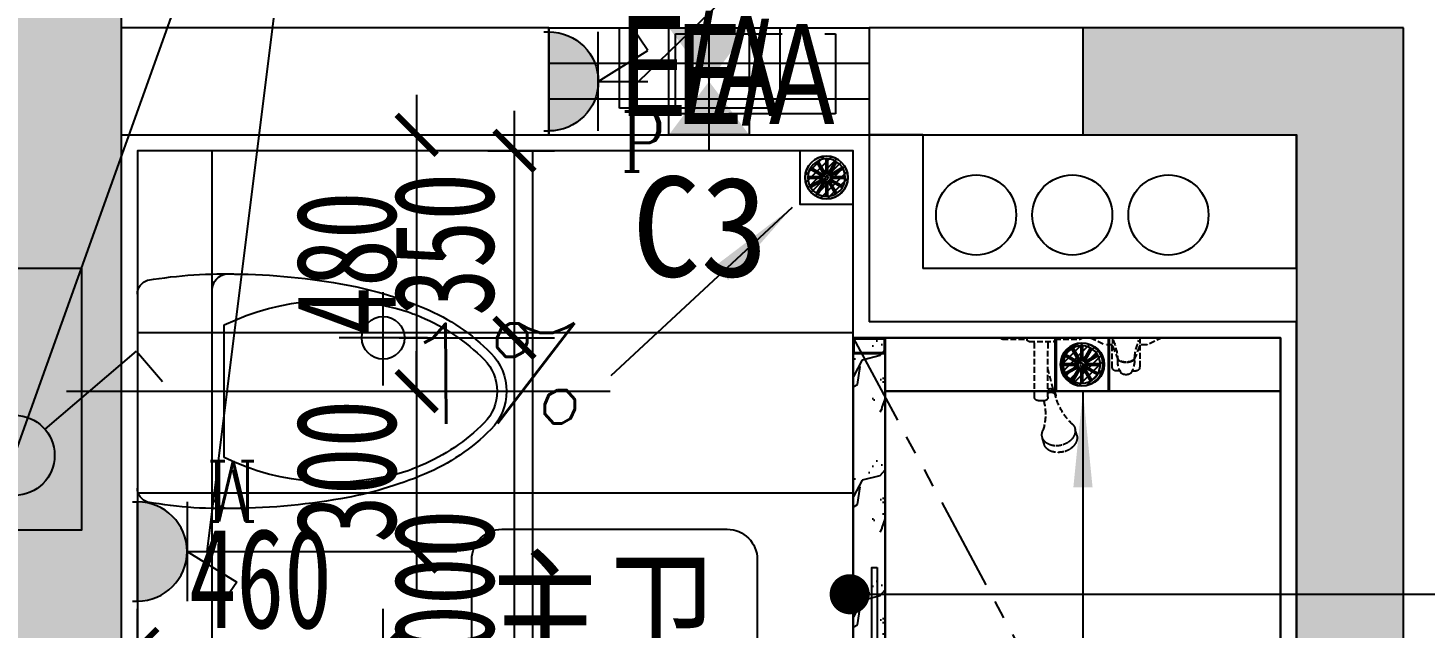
# Model space of a CAD drawing. Header units: millimetres. Extents: x -235126 to 312941, y -228449 to 114042.
# Drawn here: x 674 to 3290, y -137260 to -136137 of the extents above; entities that cross this region are included whole.
import ezdxf
from ezdxf.enums import TextEntityAlignment as Align
from ezdxf.lldxf.tags import DXFTag
from ezdxf.xclip import XClip

# ---------------------------------------------------------------- set-up
doc = ezdxf.new("R2010")
doc.units = ezdxf.units.MM
doc.header["$LTSCALE"] = 800
doc.header["$XCLIPFRAME"] = 0
doc.linetypes.add('DASH', pattern=[0.35, 0.25, -0.1])
doc.linetypes.add('PHANTOM2', pattern=[1.25, 0.625, -0.125, 0.125, -0.125, 0.125, -0.125])
doc.layers.get('DEFPOINTS').update_dxf_attribs({"color": 250})
for name, color, linetype in [('_WALL', 6, 'Continuous'), ('_景森-废水立管', 4, 'Continuous'), ('_景森-污水立管', 2, 'Continuous'), ('_景森-通气立管', 112, 'Continuous'), ('AR-NEWWALL-新砌间墙', 4, 'Continuous'), ('DD-EL', 3, 'Continuous'), ('EQUIP-插座', 3, 'Continuous'), ('EQUIP-照明', 3, 'Continuous'), ('FC-BHTACH1-地坪铺砌', 8, 'Continuous'), ('FC-BHTACH1-地坪铺砌1', 8, 'Continuous'), ('FF-DOOR-门扇', 2, 'Continuous'), ('FF-FURN1-活动家具', 1, 'Continuous'), ('FF-TIXT-平面标注', 7, 'Continuous'), ('FF-UTIL-洁具', 1, 'Continuous'), ('FF-完成面', 3, 'Continuous'), ('m景森a-门窗', 2, 'Continuous'), ('RC-DIM2-灯具尺寸', 7, 'Continuous'), ('RC-FIXTURE-天花造型', 1, 'Continuous'), ('RC-LIGHT-灯具', 2, 'Continuous'), ('RC-天花标高', 7, 'Continuous'), ('t景森a-砼', 6, 'Continuous'), ('WALL', 4, 'Continuous'), ('留孔', 1, 'Continuous')]:
    doc.layers.add(name, color=color, linetype=linetype)
doc.styles.add('_TCH_LABEL', font='COMPLEX', dxfattribs={"bigfont": 'GBCBIG'})
doc.styles.add('HAN', font='romans', dxfattribs={"bigfont": 'hzdx.shx'})
doc.styles.get("Standard").update_dxf_attribs({"font": 'arial.ttf'})
doc.styles.add('宋-ZY', font='')
doc.styles.add('宋-图框', font='', dxfattribs={"width": 0.7})
doc.styles.get('宋-ZY').set_extended_font_data('SimSun')
doc.styles.get('宋-图框').set_extended_font_data('SimSun')
tags = doc.linetypes.add('HIDDEN2', pattern=[0.1875, 0.125, -0.0625]).pattern_tags.tags
tags[6:7] = [DXFTag(74, 4), DXFTag(75, 0), DXFTag(340, '0'), DXFTag(46, 1.0), DXFTag(50, 0.0), DXFTag(44, 0.0), DXFTag(45, 0.0)]
tags[4:5] = [DXFTag(74, 4), DXFTag(75, 0), DXFTag(340, '0'), DXFTag(46, 1.0), DXFTag(50, 0.0), DXFTag(44, 0.0), DXFTag(45, 0.0)]
doc.dimstyles.new('1比75', dxfattribs={"dimscale": 75, "dimtxt": 2.5, "dimasz": 1, "dimexe": 1, "dimexo": 1.5, "dimgap": 0.5, "dimtad": 1, "dimdec": 0, "dimzin": 0, "dimdsep": 46, "dimtxsty": '宋-图框', "dimblk": 'ARCHTICK', "dimcen": 0.09, "dimdle": 1, "dimclrd": 8, "dimclre": 8, "dimclrt": 2, "dimadec": 0, "dimazin": 0, "dimtfac": 1, "dimtdec": 0, "dimtix": 1, "dimtmove": 2, "dimatfit": 3, "dimldrblk": 'DOT', "dimfxl": 1, "dimtolj": 1, "dimtzin": 0, "dimlwd": -1, "dimlwe": -1, "dimarcsym": 0})

# ---------------------------------------------------------------- blocks, each defined once
blk = doc.blocks.new('卫生间排气孔')
at = {"layer": '留孔', "ltscale": 0.1}
blk.add_line((130, 0), (-130, 0), dxfattribs=at)
blk.add_lwpolyline([(100, -75), (-100, -75), (-100, 75), (100, 75)], close=True, dxfattribs=at)
blk.add_solid([(100, -75), (100, 75), (-100, 75), (-100, -75)], dxfattribs=at)
blk = doc.blocks.new('$TCHSYS$WIN2D')
for p, q in [((-0.5, 0.5), (0.5, 0.5)), ((-0.5, 0.5), (-0.5, -0.5)), ((0.5, 0.5), (0.5, -0.5)), ((0.5, 0.1667), (-0.5, 0.1667)), ((0.5, -0.1667), (-0.5, -0.1667)), ((-0.5, -0.5), (0.5, -0.5))]:
    blk.add_line(p, q)
blk = doc.blocks.new('BATH')
at = {"linetype": 'DASH', "ltscale": 0.05}
for p, q in [((285.4, 0), (0, 0)), ((5.6, 0), (31.6, -12.1)), ((129.6, 0), (104.1, -12.1)), ((144.4, 0), (145, -1)), ((190.5, 0), (239.3, 0)), ((190.5, -3.2), (190.5, 0)), ((239.3, -3.1), (239.3, 0)), ((285.4, 0), (284.8, -1)), ((31.6, -12.1), (44.4, -12.1)), ((44.4, -12.1), (44.4, -51)), ((91.8, -51), (91.8, -12.1)), ((91.8, -12.1), (104.1, -12.1)), ((191.2, -2.5), (147.7, -2.5)), ((236.1, -6.3), (193.7, -6.3)), ((203.3, -102.3), (203.2, -6.3)), ((226.7, -102.4), (226.6, -6.3)), ((282.1, -2.5), (238.6, -2.5)), ((53.5, -40), (53.5, -36.3)), ((82.5, -40), (82.5, -36.3)), ((58.2, -57.4), (50.5, -57.4)), ((77.8, -57.4), (85.5, -57.4)), ((194.1, -89.4), (203.2, -55.3)), ((189.9, -98.3), (191.6, -92.3)), ((220.4, -108.8), (209.4, -108.8)), ((153.4, -168.7), (156.5, -156.9)), ((210, -183.8), (213.1, -172.1))]:
    blk.add_line(p, q, dxfattribs=at)
at = {"color": 251, "linetype": 'DASH', "ltscale": 0.05}
for p, q in [((91.7, 0), (44.3, 0)), ((44.3, 0), (44.3, -11.9)), ((92.1, 0), (44.7, 0)), ((275.7, 0), (151.8, 0)), ((45, -15.3), (44.6, -14.4)), ((44.9, -15.2), (53.9, -37.2)), ((91.1, -15.2), (82.1, -37.2)), ((91.1, -15.3), (91.4, -14.4)), ((91.7, 0), (91.7, -11.9)), ((276.3, 0), (152.4, 0))]:
    blk.add_line(p, q, dxfattribs=at)
for centre, radius, start, end in [((51.1, -12.2), 6.87, 177.3999, 200.8225), ((-52.1, -44.6), 105.9, 5.8023, 22.587), ((188.1, -44.6), 105.9, 157.413, 174.1977), ((84.9, -12.2), 6.87, 339.1775, 2.6001), ((59.6, -33.2), 6.35, 185.8023, 232.3307), ((59.8, -34.8), 6.35, 202.297, 245.8614), ((66.9, -23.7), 18.4, 232.3307, 273.3098), ((67.2, -18.3), 24.4, 245.8614, 271.8731), ((68.2, -21.8), 20.3, 268.6575, 269.5531), ((67.9, -17.1), 25.7, 269.6126, 270.1383), ((69.1, -23.7), 18.4, 266.6902, 307.6693), ((68.8, -18.3), 24.4, 268.1269, 294.1386), ((67.8, -21.8), 20.3, 270.4469, 271.3425), ((68.1, -17.1), 25.7, 269.8617, 270.3874), ((76.2, -34.8), 6.35, 294.1386, 337.703), ((76.4, -33.2), 6.35, 307.6693, 354.1977), ((193.9, -99.4), 4.07, 129.1668, 165), ((196.8, -103), 8.69, 104.8395, 129.1668), ((198.1, -107.8), 13.7, 67.5964, 104.8395), ((199.7, -101.7), 13.7, 74.7863, 104.8395), ((198.2, -97.8), 8.69, 200.8332, 201.232), ((172.6, -161.3), 16.7, 165, 193.9175), ((179.4, -159.6), 23.6, 193.9175, 218.1373), ((190.3, -169.5), 23.6, 13.9175, 23.823), ((184.6, -155.5), 30.2, 218.1373, 237.7463), ((189.2, -148.1), 39, 237.7463, 255), ((189.2, -148.1), 39, 255, 272.2537), ((189.6, -156.8), 30.2, 272.2537, 291.8627), ((192, -163), 23.6, 291.8627, 316.0825), ((197, -167.8), 16.7, 316.0825, 345)]:
    blk.add_arc(centre, radius, start, end, dxfattribs=at)
at = {"linetype": 'DASH', "ltscale": 0.05}
for centre, radius, start, end in [((147.7, 0.6), 3.17, 210, 270), ((193.7, -3.2), 3.17, 180.0782, 270.0782), ((236.1, -3.1), 3.17, 270.0782, 0.0782), ((282.1, 0.6), 3.17, 270, 330), ((94.3, -39.2), 40.8, 181.1308, 213.588), ((41.7, -39.2), 40.8, 326.412, 358.8692), ((50.8, -51), 6.35, 180, 270), ((64.5, -56.8), 6.46, 220.3488, 243.3825), ((66.6, -52.7), 11.1, 243.3825, 258.273), ((68, -46), 17.9, 258.273, 270), ((68, -46), 17.9, 270, 281.727), ((69.4, -52.7), 11.1, 281.727, 296.6175), ((71.5, -56.8), 6.46, 296.6175, 319.6512), ((85.5, -51), 6.35, 270, 0), ((91.8, -75), 101.7, 312.0209, 347.9006), ((195.5, -93.4), 4.07, 129.1668, 165), ((198.4, -96.9), 8.69, 104.8395, 129.1668), ((193.9, -99.4), 4.07, 165, 200.8332), ((209.6, -102.5), 6.35, 178.2992, 268.2992), ((297.1, -132.7), 89.5, 164.4995, 200.256), ((220.3, -102.4), 6.35, 270.0782, 0.0782), ((169.5, -173), 16.7, 165, 193.9175), ((172.6, -161.3), 16.7, 136.0825, 165), ((177.6, -166.1), 23.6, 127.4702, 136.0825), ((197, -167.8), 16.7, 345, 13.9175), ((176.2, -171.3), 23.6, 193.9175, 218.1373), ((181.4, -167.2), 30.2, 218.1373, 237.7463), ((186.1, -159.8), 39, 237.7463, 255), ((188.9, -174.7), 23.6, 291.8627, 316.0825), ((193.9, -179.5), 16.7, 316.0825, 345), ((185, -150.5), 47.8, 259.1443, 285.3632)]:
    blk.add_arc(centre, radius, start, end, dxfattribs=at)
blk = doc.blocks.new('A$C751E30E4')
at = {"layer": 'FF-FURN1-活动家具', "color": 8}
for p, q in [((45.9, 54.1), (31.2, 79.5)), ((48.5, 55.6), (33.8, 81)), ((48.5, 55.6), (48.5, 85)), ((51.5, 55.6), (51.5, 85)), ((51.5, 55.6), (66.2, 81)), ((54.1, 54.1), (68.8, 79.5)), ((44.4, 51.5), (19, 66.2)), ((45.9, 54.1), (20.5, 68.8)), ((54.1, 54.1), (79.5, 68.8)), ((55.6, 51.5), (81, 66.2)), ((44.4, 51.5), (15, 51.5)), ((44.4, 48.5), (15, 48.5)), ((19, 33.8), (44.4, 48.5)), ((20.5, 31.2), (45.9, 45.9)), ((31.2, 20.5), (45.9, 45.9)), ((33.8, 19), (48.5, 44.4)), ((48.5, 15), (48.5, 44.4)), ((66.2, 19), (51.5, 44.4)), ((51.5, 15), (51.5, 44.4)), ((68.8, 20.5), (54.1, 45.9)), ((79.5, 31.2), (54.1, 45.9)), ((85, 51.5), (55.6, 51.5)), ((85, 48.5), (55.6, 48.5)), ((81, 33.8), (55.6, 48.5))]:
    blk.add_line(p, q, dxfattribs=at)
blk.add_lwpolyline([(100, 0), (0, 0), (0, 100), (100, 100)], close=True, dxfattribs=at)
for radius in [40, 35, 3]:
    blk.add_circle((50, 50), radius, dxfattribs=at)
blk = doc.blocks.new('A$C1580023E')
at = {"linetype": 'ByBlock'}
blk.add_line((409.3, 550.8), (29.9, 550.8), dxfattribs=at)
at = {"color": 8, "linetype": 'ByBlock'}
blk.add_line((343.8, 528.4), (95.4, 528.4), dxfattribs=at)
at = {"linetype": 'ByBlock'}
blk.add_lwpolyline([(37.9, 690.8), (401, 690.8)], dxfattribs=at)
for centre, radius, start, end in [((37.3, 664.2), 26.6, 88.7011, 163.5319), ((401.6, 664.2), 26.6, 16.4681, 91.2989), ((842.9, 531.1), 842.9, 170.3914, 182.2207), ((-376.2, 531.4), 815.5, 357.6799, 9.9092), ((29.9, 520.8), 30, 90, 174.5308), ((409.3, 520.8), 30, 5.4692, 90), ((1245.7, 523.6), 1245.7, 180, 189.8547), ((-806.5, 523.6), 1245.7, 350.1453, 0), ((736.1, 435.1), 728.5, 189.8547, 202.7523), ((-296.9, 435.1), 728.5, 337.2477, 350.1453), ((-296.9, 435.1), 711, 337.2477, 339.3267), ((416.5, 301.1), 381.9, 202.7523, 225.3552), ((22.7, 301.1), 381.9, 314.6448, 337.2477), ((219.6, 101.7), 101.7, 225.3552, 270), ((219.6, 101.7), 101.7, 270, 314.6448)]:
    blk.add_arc(centre, radius, start, end, dxfattribs=at)
at = {"color": 8, "linetype": 'ByBlock'}
for centre, radius, start, end in [((516.6, 325.4), 467.5, 154.2699, 197.5906), ((-77.4, 325.4), 467.5, 342.4094, 25.7301), ((736.1, 435.1), 711, 200.6733, 202.7523), ((416.5, 301.1), 364.4, 202.7523, 225.3552), ((22.7, 301.1), 364.4, 314.6448, 337.2477), ((219.6, 101.7), 84.2, 225.3552, 270), ((219.6, 101.7), 84.2, 270, 314.6448)]:
    blk.add_arc(centre, radius, start, end, dxfattribs=at)
blk = doc.blocks.new('A$C1EA60EC6')
h = blk.add_hatch()
h.set_pattern_fill('ANSI31', color=8, scale=80, style=0)
h.set_pattern_definition([(45, (52845.81, -38843.329), (-7.0710678, 7.0710678), [])])
h.paths.add_polyline_path([(10, 50, 1), (90, 50, 1)])
at = {"color": 8}
blk.add_lwpolyline([(0, 0), (100, 0), (100, 100), (0, 100)], close=True, dxfattribs=at)
blk.add_circle((50, 50), 40, dxfattribs=at)
blk = doc.blocks.new('cqeeeeeegytryrt')
at = {"color": 2}
blk.add_line((-396.3, 473.6), (0, 0), dxfattribs=at)
blk.add_solid([(-396.3, 473.6), (-223.9, 305), (-260.7, 274.2)], dxfattribs=at)
blk = doc.blocks.new('_ArchTick')
at = {"color": 0, "linetype": 'ByBlock', "const_width": 0.15}
blk.add_lwpolyline([(-0.5, -0.5), (0.5, 0.5)], dxfattribs=at)
blk = doc.blocks.new('_Dot')
at = {"color": 0, "linetype": 'ByBlock', "lineweight": -2}
blk.add_line((-0.5, 0), (-1, 0), dxfattribs=at)
at = {"color": 0, "linetype": 'ByBlock', "const_width": 0.5}
blk.add_lwpolyline([(-0.25, 0, 1), (0.25, 0, 1)], format="xyb", close=True, dxfattribs=at)
blk = doc.blocks.new('A$C5E7E6D27')
blk.add_hatch(color=251).paths.add_polyline_path([(0.161, 4.15, 1), (3.461, 4.15)])
for p, q in [((0.161, 4.315), (0.161, 4.15)), ((3.461, 4.315), (3.461, 4.15)), ((0.161, 4.15), (3.461, 4.15)), ((3.461, 2.5), (0.161, 2.5)), ((1.811, 2.5), (0.789, 0.847)), ((1.811, 2.5), (1.811, 0.85)), ((0.789, 0.847), (0, 1.381))]:
    blk.add_line(p, q)
blk.add_arc((1.811, 4.15), 1.65, 180, 0)
at = {"style": '_TCH_LABEL', "flags": 8}
blk.add_attdef('K', text='', height=2, dxfattribs=at).set_placement((3.811, 1), align=Align.MIDDLE_CENTER)
blk = doc.blocks.new('*D516')
at = {"layer": 'DEFPOINTS', "color": 0, "transparency": 16777216}
for p in [(879.2, -136816.4), (879.2, -137116.4), (1401.8, -137116.4)]:
    blk.add_point(p, dxfattribs=at)
at = {"layer": 'EQUIP-插座', "color": 8, "transparency": 16777216}
for p, q in [((1401.8, -136816.4), (1401.8, -136741.4)), ((991.7, -136816.4), (1476.8, -136816.4)), ((1401.8, -136816.4), (1401.8, -137116.4)), ((991.7, -137116.4), (1476.8, -137116.4)), ((1401.8, -137116.4), (1401.8, -137191.4))]:
    blk.add_line(p, q, dxfattribs=at)
at = {"layer": 'EQUIP-插座', "color": 8, "transparency": 16777216, "xscale": 75, "yscale": 75, "zscale": 75}
for p, rotation in [((1401.8, -136816.4), 270), ((1401.8, -137116.4), 90)]:
    blk.add_blockref('_ArchTick', p, dxfattribs=dict(at, rotation=rotation))
at = {"layer": 'EQUIP-插座', "color": 2, "transparency": 16777216, "insert": (1270.5, -136966.4), "char_height": 187.5, "attachment_point": 5, "rotation": 90, "style": '宋-图框'}
blk.add_mtext('\\A1;300', dxfattribs=at)
blk = doc.blocks.new('*D525')
at = {"layer": 'DEFPOINTS', "color": 0, "transparency": 16777216}
for p in [(880, -136336.6), (879.2, -136816.4), (1401.8, -136816.4)]:
    blk.add_point(p, dxfattribs=at)
at = {"layer": 'EQUIP-插座', "color": 8, "transparency": 16777216}
for p, q in [((1401.8, -136261.6), (1401.8, -136891.4)), ((992.5, -136336.6), (1476.8, -136336.6)), ((991.7, -136816.4), (1476.8, -136816.4))]:
    blk.add_line(p, q, dxfattribs=at)
at = {"layer": 'EQUIP-插座', "color": 8, "transparency": 16777216, "xscale": 75, "yscale": 75, "zscale": 75}
for p, rotation in [((1401.8, -136336.6), 90), ((1401.8, -136816.4), 270)]:
    blk.add_blockref('_ArchTick', p, dxfattribs=dict(at, rotation=rotation))
at = {"layer": 'EQUIP-插座', "color": 2, "transparency": 16777216, "insert": (1270.5, -136576.5), "char_height": 187.5, "attachment_point": 5, "rotation": 90, "style": '宋-图框'}
blk.add_mtext('\\A1;480', dxfattribs=at)
blk = doc.blocks.new('*U538')
h = blk.add_hatch(color=256)
edge = h.paths.add_edge_path()
edge.add_arc((0, 1), 1, 0, 360)
for p, q in [((-3.464, 3), (-2.964, 3.866)), ((-0.866, 1.5), (-3.464, 3)), ((0.866, 0.5), (3.464, -1)), ((3.464, -1), (2.964, -1.866))]:
    blk.add_line(p, q)
blk.add_circle((0, 1), 1)
blk.add_circle((0, 1), 1)
blk = doc.blocks.new('dfsdfsdfsd')
at = {"layer": 'RC-FIXTURE-天花造型', "color": 8}
for p, q in [((-4467, -136548.5), (-4467, -136373.5)), ((-4384, -136459), (-4549.5, -136459))]:
    blk.add_line(p, q, dxfattribs=at)
at = {"layer": 'RC-FIXTURE-天花造型', "color": 1}
blk.add_circle((-4467, -136459), 40, dxfattribs=at)
blk = doc.blocks.new('*D981')
at = {"layer": 'DEFPOINTS', "color": 0, "transparency": 16777216}
for p in [(879.2, -137298.9), (879.2, -137639.1), (1339.2, -137639.1)]:
    blk.add_point(p, dxfattribs=at)
at = {"layer": 'RC-DIM2-灯具尺寸', "color": 8, "transparency": 16777216}
for p, q in [((879.2, -137526.6), (879.2, -137223.9)), ((1339.2, -137526.6), (1339.2, -137223.9)), ((1414.2, -137298.9), (804.2, -137298.9))]:
    blk.add_line(p, q, dxfattribs=at)
at = {"layer": 'RC-DIM2-灯具尺寸', "color": 8, "transparency": 16777216, "xscale": 75, "yscale": 75, "zscale": 75, "rotation": 180}
blk.add_blockref('_ArchTick', (879.2, -137298.9), dxfattribs=at)
at = {"layer": 'RC-DIM2-灯具尺寸', "color": 8, "transparency": 16777216, "xscale": 75, "yscale": 75, "zscale": 75}
blk.add_blockref('_ArchTick', (1339.2, -137298.9), dxfattribs=at)
at = {"layer": 'RC-DIM2-灯具尺寸', "color": 2, "transparency": 16777216, "insert": (1109.2, -137167.7), "char_height": 187.5, "attachment_point": 5, "style": '宋-图框'}
blk.add_mtext('\\A1;460', dxfattribs=at)
blk = doc.blocks.new('*D982')
at = {"layer": 'DEFPOINTS', "color": 0, "transparency": 16777216}
for p in [(1256.7, -136716.6), (1585.1, -136716.6), (1487.3, -137716.6)]:
    blk.add_point(p, dxfattribs=at)
at = {"layer": 'RC-DIM2-灯具尺寸', "color": 8, "transparency": 16777216}
for p, q in [((1585.1, -137791.6), (1585.1, -136641.6)), ((1369.2, -136716.6), (1660.1, -136716.6)), ((1599.8, -137716.6), (1660.1, -137716.6))]:
    blk.add_line(p, q, dxfattribs=at)
at = {"layer": 'RC-DIM2-灯具尺寸', "color": 8, "transparency": 16777216, "xscale": 75, "yscale": 75, "zscale": 75}
for p, rotation in [((1585.1, -136716.6), 90), ((1585.1, -137716.6), 270)]:
    blk.add_blockref('_ArchTick', p, dxfattribs=dict(at, rotation=rotation))
at = {"layer": 'RC-DIM2-灯具尺寸', "color": 2, "transparency": 16777216, "insert": (1453.8, -137216.6), "char_height": 187.5, "attachment_point": 5, "rotation": 90, "style": '宋-图框'}
blk.add_mtext('\\A1;1000', dxfattribs=at)
blk = doc.blocks.new('*D983')
at = {"layer": 'DEFPOINTS', "color": 0, "transparency": 16777216}
for p in [(1422.7, -136366.6), (1585.1, -136366.6), (1431, -136716.6)]:
    blk.add_point(p, dxfattribs=at)
at = {"layer": 'RC-DIM2-灯具尺寸', "color": 8, "transparency": 16777216}
for p, q in [((1585.1, -136791.6), (1585.1, -136291.6)), ((1535.2, -136366.6), (1660.1, -136366.6)), ((1543.5, -136716.6), (1660.1, -136716.6))]:
    blk.add_line(p, q, dxfattribs=at)
at = {"layer": 'RC-DIM2-灯具尺寸', "color": 8, "transparency": 16777216, "xscale": 75, "yscale": 75, "zscale": 75}
for p, rotation in [((1585.1, -136366.6), 90), ((1585.1, -136716.6), 270)]:
    blk.add_blockref('_ArchTick', p, dxfattribs=dict(at, rotation=rotation))
at = {"layer": 'RC-DIM2-灯具尺寸', "color": 2, "transparency": 16777216, "insert": (1453.8, -136541.6), "char_height": 187.5, "attachment_point": 5, "rotation": 90, "style": '宋-图框'}
blk.add_mtext('\\A1;350', dxfattribs=at)

msp = doc.modelspace()

# ---------------------------------------------------------------- hatches: boundary and pattern name
at = {"layer": 'FC-BHTACH1-地坪铺砌'}
h = msp.add_hatch(dxfattribs=at)
h.set_pattern_fill('大理石', color=75, scale=50, style=0)
h.set_pattern_definition([(41.9872, (2344.197, -138189.41), (300, 225), [4.805, -1004.217]), (68.1986, (2272.77, -138196.91), (150, 450), [17.31, -1194.353]), (60.9454, (2269.197, -138205.483), (150, 225), [7.354, -1536.99]), (90, (2272.77, -138199.05), (150, -9e-15), [2.143, -222.857]), (71.565, (2342.77, -138193.7), (3e-07, 225), [4.518, -469.824]), (171.4692, (2342.769, -138193.697), (-150, 1e-06), [7.223, -1509.558]), (79.2157, (2332.769, -138207.626), (150, 900), [15.27, -1588.047]), (62.133, (2219.9115, -138139.0542), (599.999993, 1125.000004), [35.1473, -7345.7824]), (0, (2222.07, -138106.07), (0, 225), [0, -150]), (64.9831, (2319.197, -138065.126), (300, 675), [23.647, -2459.295]), (81.4391, (2377.0544, -138154.054), (300, 2024.999987), [33.5885, -7020.001]), (82.875, (2294.197, -138133.697), (149.99999, 1125), [17.276, -3610.74]), (76.7595, (2279.197, -138180.84), (150, 675), [37.4234, -3892.0326]), (0, (2255.81, -138180.73), (0, 225), [0, -150]), (0, (2258.22, -138183.14), (0, 225), [0, -150]), (0, (2275.1, -138171.1), (0, 225), [0, -150]), (0, (2270.27, -138144.6), (0, 225), [0, -150]), (59.0362, (2287.769, -138144.411), (149.99999, 225.00001), [12.495, -2611.433]), (0, (2294.18, -138134.11), (0, 225), [0, -150]), (0, (2275.1, -138142.2), (0, 225), [0, -150]), (0, (2282.33, -138127.74), (0, 225), [0, -150]), (0, (2275.1, -138149.42), (0, 225), [0, -150]), (50.1944, (2362.054, -138164.769), (150, 225), [5.579, -1165.959]), (90, (2362.05, -138171.2), (150, -9e-15), [6.429, -218.571]), (43.6678, (2354.197, -138178.697), (450, 450), [10.862, -2270.174]), (90, (2354.2, -138180.84), (150, -9e-15), [2.143, -222.857]), (39.8056, (2347.769, -138186.197), (300, 225), [8.368, -1748.938]), (0, (2325.7, -138171.1), (0, 225), [0, -150]), (0, (2362.38, -138164.3), (0, 225), [0, -150]), (0, (2362.38, -138164.3), (0, 225), [0, -150]), (29.3578, (2365.626, -138160.483), (450, 225), [13.113, -1363.704]), (0, (2361.86, -138149.42), (0, 225), [0, -150]), (146.31, (2319.197, -138065.126), (-300, 225), [15.452, -1607.046]), (8.1301, (2302.769, -138095.126), (1499.99999, 225), [15.152, -3166.828]), (47.8624, (2269.197, -138099.411), (600, 675), [20.228, -4227.7123]), (14.6209, (2236.34, -138107.983), (900, 225.00001), [33.957, -3531.5025]), (0, (2248.58, -138094.02), (0, 225), [0, -150]), (18.435, (2296.34, -138116.554), (600, 225), [6.776, -1416.249]), (16.6992, (2302.77, -138114.41), (150, 1e-05), [3.729, -779.294]), (101.0937, (2306.34, -138113.34), (-300, 1574.999985), [18.561, -3879.275]), (0, (2287.15, -138103.66), (0, 225), [0, -150]), (0, (2302.7, -138094.7), (0, 225), [0, -150]), (0, (2282.33, -138120.52), (0, 225), [0, -150]), (0, (2263.04, -138072.35), (0, 225), [0, -150]), (0, (2255.81, -138081.98), (0, 225), [0, -150]), (44.1449, (2294.197, -138068.34), (450, 450), [16.922, -3536.685]), (54.58294, (2282.769, -138084.411), (150, 225), [19.7206, -4121.6106]), (0, (2294.4, -138068.2), (0, 225), [0, -150]), (0, (2272.68, -138079.57), (0, 225), [0, -150]), (0, (2294.4, -138068.2), (0, 225), [0, -150]), (0, (2282.8, -138084.76), (0, 225), [0, -150]), (75.0686, (2317.77, -138092.983), (150, 675), [5.544, -1158.769]), (90, (2319.2, -138087.63), (150, -9e-15), [22.5, -202.5]), (50.1944, (2345.626, -137993.34), (150, 225), [5.579, -1165.959]), (0, (2304.02, -138041.03), (0, 225), [0, -150]), (0, (2308.84, -138043.44), (0, 225), [0, -150]), (0, (2289.56, -138038.63), (0, 225), [0, -150]), (0, (2313.66, -138012.13), (0, 225), [0, -150]), (53.1301, (2329.197, -138025.483), (150, 225), [10.714, -2239.286]), (90, (2329.2, -138043.7), (150, -9e-15), [18.214, -206.786]), (0, (2329.22, -138043.34), (0, 225), [0, -150]), (23.1986, (2340.626, -137995.483), (450, 225), [5.44, -1136.926]), (66.0375, (2339.197, -137998.697), (150, 450), [3.517, -735.147]), (66.0375, (2337.77, -138001.91), (150, 450), [3.517, -735.147]), (81.8699, (2335.626, -138016.911), (150, 1125), [15.152, -3166.828]), (90, (2349.2, -137989.05), (150, -9e-15), [5.357, -219.643]), (0, (2332.72, -137981.55), (0, 225), [0, -150])])
h.paths.add_polyline_path([(2279.2, -136716.6), (2219.2, -136716.6), (2219.2, -138206.6), (2279.2, -138206.6)])
at = {"layer": 't景森a-砼'}
h = msp.add_hatch(color=8, dxfattribs=at)
h.dxf.hatch_style = 1
h.paths.add_polyline_path([(949.2, -135036.6), (649.2, -135036.6), (649.2, -138336.6), (849.2, -138336.6), (849.2, -135836.6), (949.2, -135836.6)])
h = msp.add_hatch(color=8, dxfattribs=at)
h.dxf.hatch_style = 1
h.paths.add_polyline_path([(3249.2, -136136.6), (2649.2, -136136.6), (2649.2, -136336.6), (3049.2, -136336.6), (3049.2, -138336.6), (3249.2, -138336.6)])

# ---------------------------------------------------------------- linework, layer by layer
at = {"layer": '_WALL', "linetype": 'ByBlock'}
for points in [[(949.2, -135036.6), (649.2, -135036.6), (649.2, -138336.6), (849.2, -138336.6), (849.2, -135836.6), (949.2, -135836.6), (949.2, -135036.6)], [(3249.2, -136136.6), (2649.2, -136136.6), (2649.2, -136336.6), (3049.2, -136336.6), (3049.2, -138336.6), (3249.2, -138336.6), (3249.2, -136136.6)]]:
    msp.add_lwpolyline(points, dxfattribs=at)
at = {"layer": '_景森-废水立管', "color": 5}
msp.add_circle((2809.2, -136486.6), 75, dxfattribs=at)
at = {"layer": '_景森-污水立管', "color": 5}
msp.add_circle((2449.2, -136486.6), 75, dxfattribs=at)
at = {"layer": '_景森-通气立管', "color": 5}
msp.add_circle((2629.2, -136486.6), 75, dxfattribs=at)
at = {"layer": 'DD-EL', "color": 1}
msp.add_lwpolyline([(1781.6, -136286.6), (1781.6, -136136.6), (2081.6, -136136.6), (2081.6, -136286.6)], close=True, dxfattribs=at)
at = {"layer": 'EQUIP-插座', "color": 75, "linetype": 'HIDDEN2'}
msp.add_line((746.6, -136816.4), (1764.2, -136816.4), dxfattribs=at)
at = {"layer": 'EQUIP-插座', "color": 7}
for points in [[(1817.4, -136236.6), (2104.5, -135958.8), (2862.7, -135958.8)], [(1009.7, -137116.4), (1150.7, -135988.5), (1827.7, -135988.5)]]:
    msp.add_lwpolyline(points, dxfattribs=at)
msp.add_lwpolyline([(376.8, -136586.4), (774.3, -136586.4), (774.3, -137076.7), (376.8, -137076.7)], close=True, dxfattribs=at)
at = {"layer": 'EQUIP-照明', "color": 7}
msp.add_lwpolyline([(649.2, -136936.6), (1428.7, -134757.7), (4725, -134749.3)], dxfattribs=at)
at = {"layer": 'FC-BHTACH1-地坪铺砌', "color": 75}
for p, q in [((1019.2, -138206.6), (1019.2, -136366.6)), ((1619.2, -136923.8), (1619.2, -136366.6)), ((879.2, -136706.6), (1374.5, -136706.6)), ((1374.5, -136706.6), (2219.2, -136706.6)), ((1619.2, -138206.6), (1619.2, -136923.8)), ((879.2, -137006.6), (2219.2, -137006.6))]:
    msp.add_line(p, q, dxfattribs=at)
at = {"layer": 'FC-BHTACH1-地坪铺砌'}
for p, q in [((2219.2, -136716.6), (2219.2, -138206.6)), ((2279.2, -136716.6), (2279.2, -138206.6))]:
    msp.add_line(p, q, dxfattribs=at)
at = {"layer": 'FC-BHTACH1-地坪铺砌', "color": 8}
for points in [[(2279.2, -136716.6), (3019.2, -136716.6), (3019.2, -136816.6), (2279.2, -136816.6)], [(2279.2, -136816.6), (3019.2, -136816.6), (3019.2, -138206.6), (2279.2, -138206.6)]]:
    msp.add_lwpolyline(points, close=True, dxfattribs=at)
at = {"layer": 'FF-DOOR-门扇'}
msp.add_lwpolyline([(2264.2, -137146.6), (2264.2, -137579.9), (2254.2, -137579.9), (2254.2, -137146.6)], close=True, dxfattribs=at)
at = {"layer": 'FF-TIXT-平面标注'}
msp.add_lwpolyline([(1561.4, -137075), (1983.3, -137075, -0.414214), (2039.5, -137131.2), (2039.5, -137340.2, -0.414214), (1983.3, -137396.4), (1561.4, -137396.4, -0.414214), (1505.1, -137340.2), (1505.1, -137131.2, -0.414214)], format="xyb", close=True, dxfattribs=at)
at = {"layer": 'FF-UTIL-洁具', "color": 8, "linetype": 'ByBlock'}
for points in [[(2219.2, -138206.6), (2219.2, -136716.6)], [(2279.2, -138206.6), (2279.2, -136716.6)]]:
    msp.add_lwpolyline(points, dxfattribs=at)
at = {"layer": 'FF-UTIL-洁具'}
for points in [[(2279.2, -136716.6), (2279.2, -136746.6), (2219.2, -136746.6), (2219.2, -136716.6)], [(2277.2, -136718.6), (2277.2, -136744.6), (2221.2, -136744.6), (2221.2, -136718.6)]]:
    msp.add_lwpolyline(points, close=True, dxfattribs=at)
at = {"layer": 'FF-完成面', "color": 3}
msp.add_lwpolyline([(2179.2, -138236.6), (2179.2, -138206.6), (3019.2, -138206.6), (3019.2, -136716.6), (2219.2, -136716.6), (2219.2, -136366.6), (879.2, -136366.6), (879.2, -138206.6), (1379.2, -138206.6), (1379.2, -138236.6)], dxfattribs=at)
at = {"layer": 'RC-DIM2-灯具尺寸', "color": 75, "linetype": 'PHANTOM2', "ltscale": 0.35}
msp.add_line((2219.2, -136716.6), (3019.2, -138206.6), dxfattribs=at)
at = {"layer": 'RC-LIGHT-灯具', "color": 1, "linetype": 'DASH'}
msp.add_lwpolyline([(1886.2, -136297.3), (1886.2, -136147.3), (2186.2, -136147.3), (2186.2, -136297.3)], close=True, dxfattribs=at)
at = {"layer": 'WALL'}
for p, q in [((849.2, -136136.6), (849.2, -134336.6)), ((1649.2, -136136.6), (849.2, -136136.6)), ((1649.2, -136336.6), (1649.2, -136136.6)), ((3249.2, -136136.6), (2249.2, -136136.6)), ((2249.2, -136136.6), (2249.2, -136336.6)), ((3249.2, -136686.6), (3249.2, -136136.6)), ((849.2, -136336.6), (1649.2, -136336.6)), ((849.2, -138236.6), (849.2, -136336.6)), ((2249.2, -136336.6), (2249.2, -136686.6)), ((2349.2, -136336.6), (2249.2, -136336.6)), ((2249.2, -136336.6), (3049.2, -136336.6)), ((2349.2, -136336.6), (2349.2, -136586.6)), ((3049.2, -136586.6), (3049.2, -136336.6)), ((3049.2, -136586.6), (2349.2, -136586.6)), ((3049.2, -136686.6), (2249.2, -136686.6)), ((3049.2, -138236.6), (3049.2, -136686.6)), ((3249.2, -138236.6), (3249.2, -136686.6))]:
    msp.add_line(p, q, dxfattribs=at)

# ---------------------------------------------------------------- block references
at = {"layer": 'DD-EL'}
ref = msp.add_blockref('A$C5E7E6D27', (1882.6, -136134.7), dxfattribs=dict(at, xscale=-56.25, yscale=56.25, zscale=56.25, rotation=90))
ref.add_attrib('K', 'P', dxfattribs={"height": 112.5, "style": '_TCH_LABEL', "width": 0.8, "flags": 8}).set_placement((1826.4, -136349.1), align=Align.MIDDLE_CENTER)
ref = msp.add_blockref('A$C5E7E6D27', (1112.6, -137218.3), dxfattribs=dict(at, xscale=56.25, yscale=56.25, zscale=56.25, rotation=90))
ref.add_attrib('K', 'M', dxfattribs={"height": 112.5, "rotation": 180, "style": '_TCH_LABEL', "width": 0.8, "flags": 8}).set_placement((1056.4, -137003.9), align=Align.MIDDLE_CENTER)
at = {"layer": 'EQUIP-照明', "xscale": 75.00000009740391, "yscale": 75.00000009740391, "zscale": 75.00000009740391, "rotation": 250.5624106866875}
msp.add_blockref('*U538', (578.5, -136911.6), dxfattribs=at)
at = {"layer": 'FC-BHTACH1-地坪铺砌', "color": 8}
for p in [(2119.2, -136466.6), (2599.2, -136816.6)]:
    msp.add_blockref('A$C1EA60EC6', p, dxfattribs=at)
at = {"layer": 'FC-BHTACH1-地坪铺砌1'}
for p, xscale, yscale, zscale, rotation in [((1765.5, -136787.9), 0.7500000000000004, 0.7500000000000004, 0.7500000000000004, 272.9654931769057), ((2649.2, -137279.7), 0.7500000000000001, 0.7500000000000001, 0.7500000000000001, 320.0764012379077)]:
    msp.add_blockref('cqeeeeeegytryrt', p, dxfattribs=dict(at, xscale=xscale, yscale=yscale, zscale=zscale, rotation=rotation))
at = {"layer": 'FF-FURN1-活动家具', "color": 8, "xscale": -1, "rotation": 180}
for p in [(2119.2, -136366.6), (2596.8, -136716.6)]:
    msp.add_blockref('A$C751E30E4', p, dxfattribs=at)
at = {"layer": 'FF-FURN1-活动家具', "color": 8}
ref = msp.add_blockref('A$C1580023E', (1570, -136597), dxfattribs=dict(at, xscale=-1, rotation=90))
XClip(ref).set_block_clipping_path([(-199.375126213, -189.6858348451), (654.0763632923, 905.5055582109)])
at = {"layer": 'FF-UTIL-洁具', "linetype": 'ByBlock', "extrusion": (0, 0, -1), "xscale": 1.080787383970622, "yscale": 1.080787383970622, "zscale": -1.080787383970622}
msp.add_blockref('BATH', (-2803.4, -136716.6), dxfattribs=at)
at = {"layer": 'm景森a-门窗', "xscale": -600, "yscale": -200, "zscale": 200, "rotation": 180}
msp.add_blockref('$TCHSYS$WIN2D', (1949.2, -136236.6), dxfattribs=at)
at = {"layer": 'RC-FIXTURE-天花造型', "color": 1}
msp.add_blockref('dfsdfsdfsd', (5806.2, -257.6), dxfattribs=at)
at = {"layer": '留孔', "ltscale": 0.1, "rotation": 270}
msp.add_blockref('卫生间排气孔', (1949.2, -136236.6), dxfattribs=at)

# ---------------------------------------------------------------- texts
at = {"layer": 'DD-EL', "color": 1, "width": 0.7}
msp.add_text('E/A', height=187.5, dxfattribs=at).set_placement((1931.6, -136204.2), align=Align.MIDDLE)
at = {"layer": 'EQUIP-照明', "insert": (1805.4, -136509.9), "char_height": 187.5, "attachment_point": 4, "line_spacing_factor": 0.84, "style": '宋-ZY'}
msp.add_mtext('C3', dxfattribs=at)
at = {"layer": 'FC-BHTACH1-地坪铺砌1', "style": 'HAN'}
msp.add_text('1%', height=187.5, rotation=0.2348, dxfattribs=at).set_placement((1368.5, -136878))
at = {"layer": 'FF-TIXT-平面标注', "style": '宋-ZY', "width": 0.85}
msp.add_text('主卫', height=187.5, dxfattribs=at).set_placement((1750.9, -137230.8), align=Align.MIDDLE_CENTER)
at = {"layer": 'RC-LIGHT-灯具', "color": 1, "linetype": 'DASH', "width": 0.7}
msp.add_text('E/A', height=187.5, dxfattribs=at).set_placement((2036.2, -136219.1), align=Align.MIDDLE)

# ---------------------------------------------------------------- dimensions: what is measured, and where the dimension line sits
at = {"layer": 'EQUIP-插座', "color": 1}
for base, p1, p2, picture, middle in [((1401.8, -136816.4), (880, -136336.6), (879.2, -136816.4), '*D525', (1270.5, -136576.5)), ((1401.8, -137116.4), (879.2, -136816.4), (879.2, -137116.4), '*D516', (1270.5, -136966.4))]:
    dim = msp.add_linear_dim(base=base, p1=p1, p2=p2, angle=90, dimstyle='1比75', override={"dimfxl": 100}, dxfattribs=at)
    dim.commit()
    dim.dimension.update_dxf_attribs({"geometry": picture, "text_midpoint": middle})
at = {"layer": 'RC-DIM2-灯具尺寸', "color": 1}
for base, p1, p2, picture, middle in [((1585.1, -136366.6), (1431, -136716.6), (1422.7, -136366.6), '*D983', (1453.8, -136541.6)), ((1585.1, -136716.6), (1487.3, -137716.6), (1256.7, -136716.6), '*D982', (1453.8, -137216.6))]:
    dim = msp.add_linear_dim(base=base, p1=p1, p2=p2, angle=90, dimstyle='1比75', override={"dimfxl": 100}, dxfattribs=at)
    dim.commit()
    dim.dimension.update_dxf_attribs({"geometry": picture, "text_midpoint": middle})
dim = msp.add_linear_dim(base=(879.2, -137298.9), p1=(1339.2, -137639.1), p2=(879.2, -137639.1), dimstyle='1比75', override={"dimfxl": 100}, dxfattribs=at)
dim.commit()
dim.dimension.update_dxf_attribs({"geometry": '*D981', "text_midpoint": (1109.2, -137167.7)})

# ---------------------------------------------------------------- leaders
at = {"layer": 'AR-NEWWALL-新砌间墙'}
msp.add_leader([(-3581, -136866), (-2795.6, -133547.8), (1989.5, -133547.8)], dimstyle='1比75', override={"dimtad": 0}, dxfattribs=at)
at = {"layer": 'RC-天花标高'}
msp.add_leader([(2212.5, -137196.5), (2746.8, -137196.5), (4178, -137196.5)], dimstyle='1比75', override={"dimtad": 0}, dxfattribs=at)

doc.saveas('drawing.dxf')
